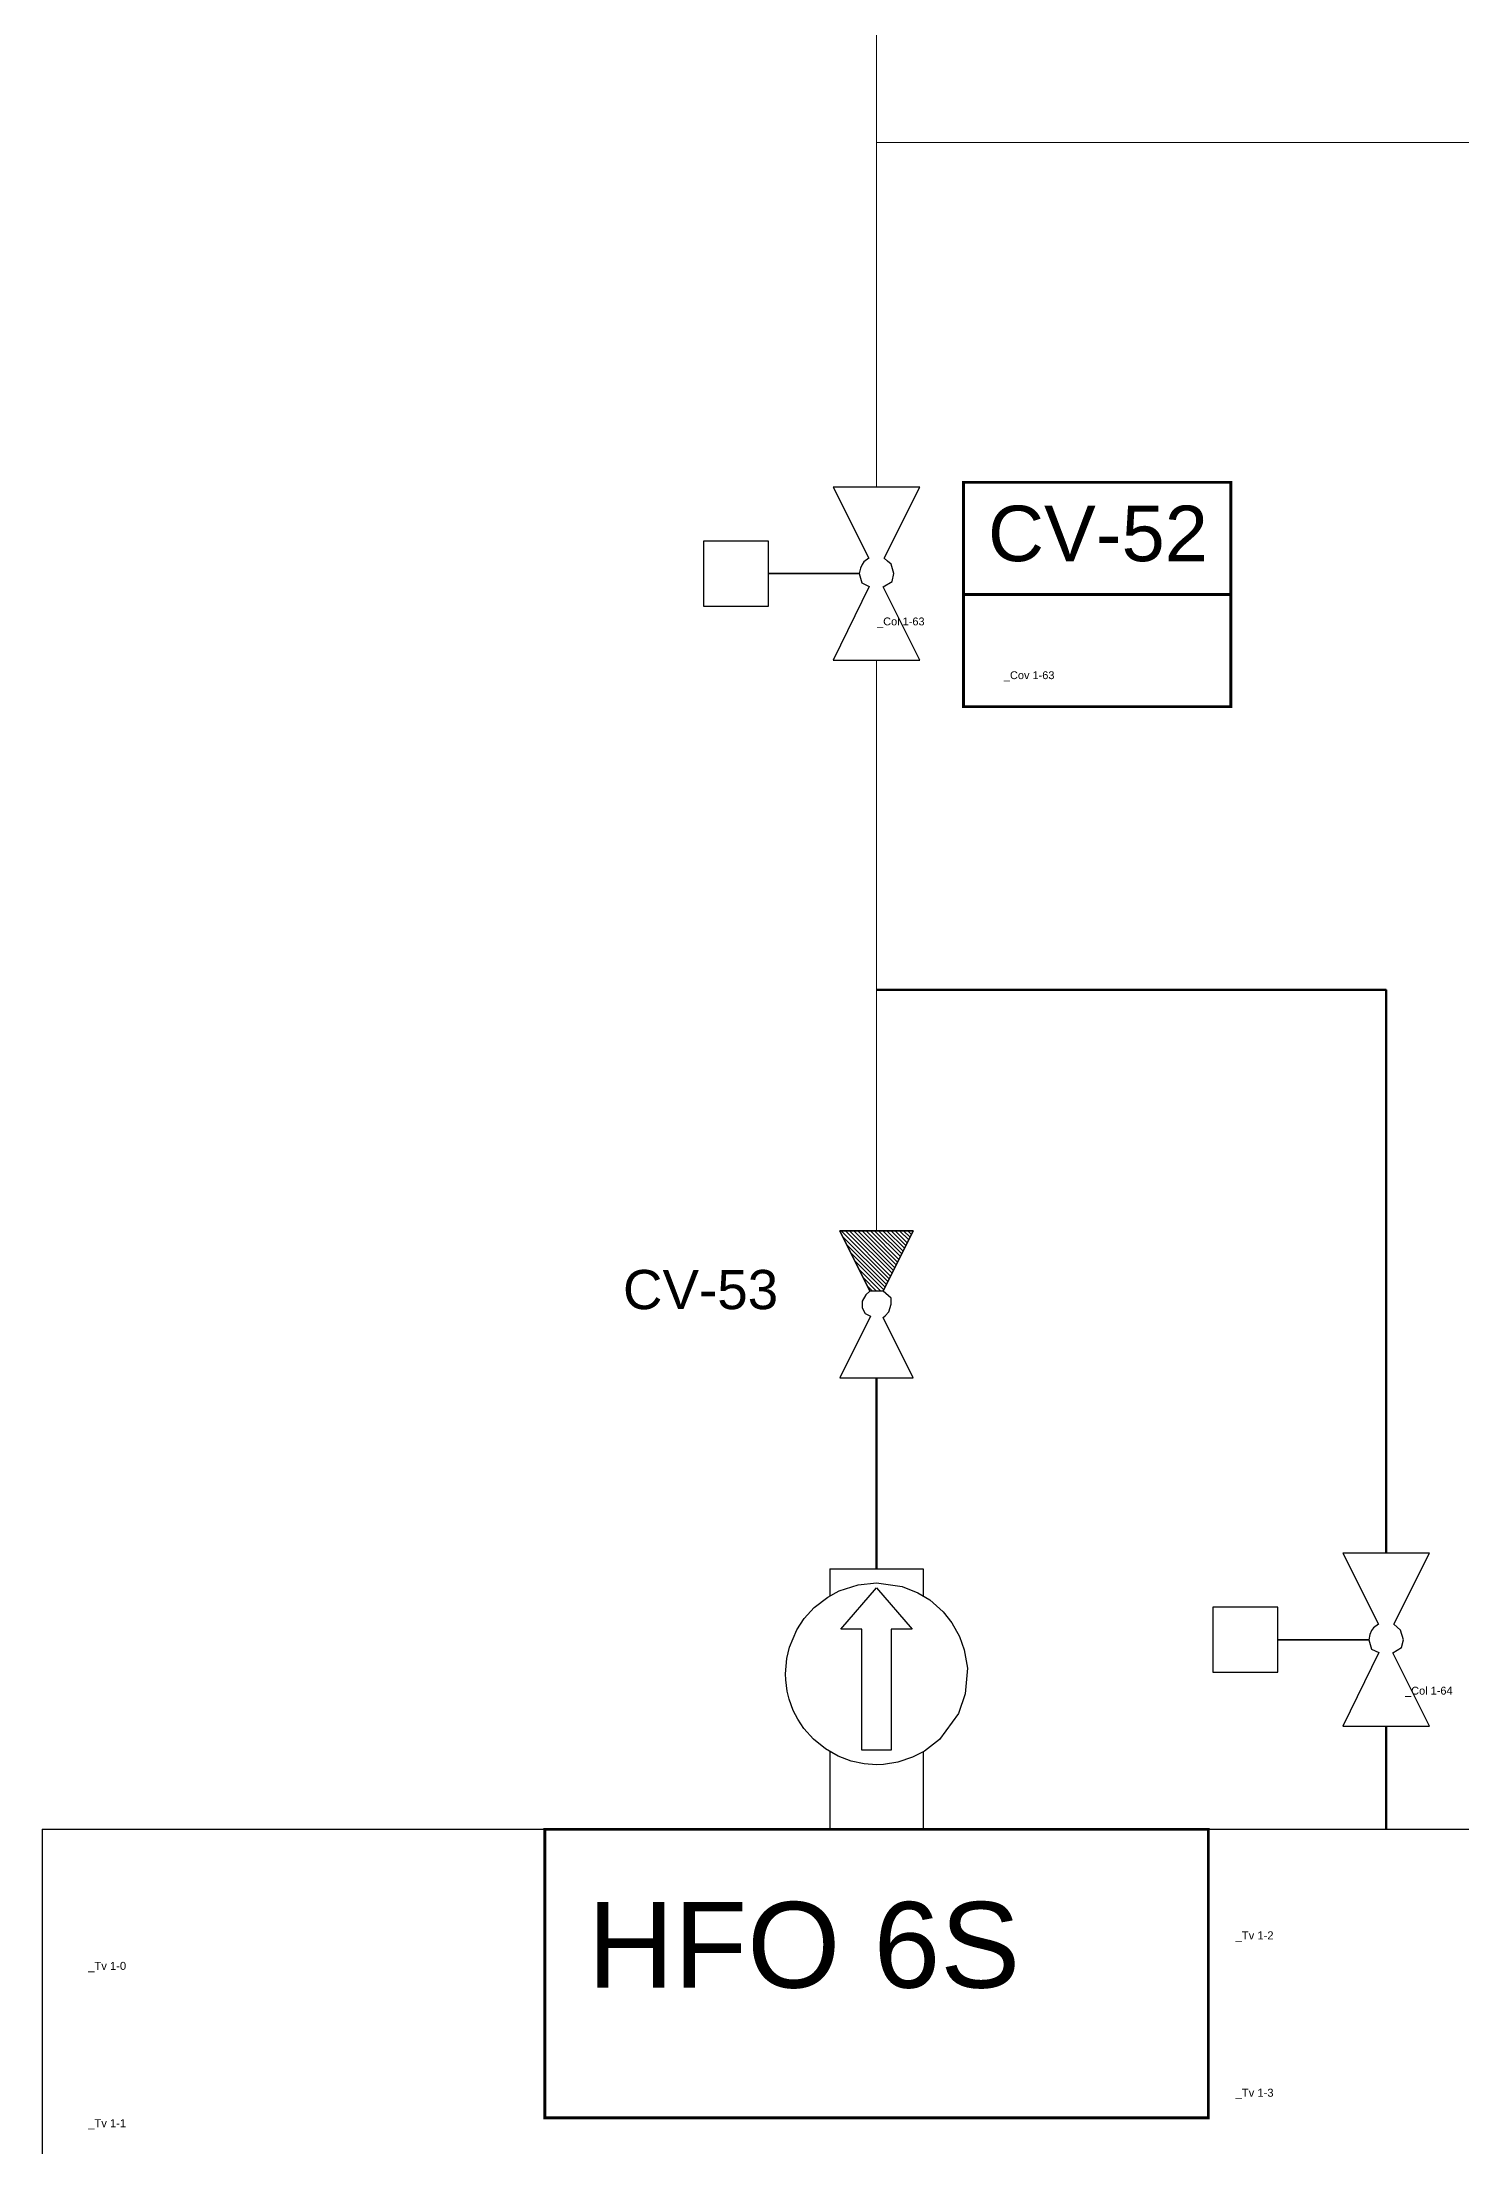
# Model space of a CAD drawing. Header units: millimetres. Extents: x 14456 to 25181, y 36625 to 39656.
# Drawn here: x 20054 to 20489, y 37343 to 37988 of the extents above; entities that cross this region are included whole.
import ezdxf

# ---------------------------------------------------------------- set-up
doc = ezdxf.new("R2010")
doc.units = ezdxf.units.MM
for name, color, linetype in [('Ballast', 80, 'Continuous'), ('Control valve', 11, 'Continuous'), ('Free values', 211, 'Continuous'), ('Objects not controlled', 40, 'Continuous'), ('Pumps', 130, 'Continuous'), ('Side tanks', 120, 'Continuous'), ('TEKST', 7, 'Continuous')]:
    doc.layers.add(name, color=color, linetype=linetype)
doc.layers.add('HFO lines', color=221, linetype='Continuous', lineweight=100)
doc.styles.add('Arial', font='arial.ttf', dxfattribs={"height": 50})
doc.styles.get("Standard").update_dxf_attribs({"font": 'arial.ttf'})

msp = doc.modelspace()

# ---------------------------------------------------------------- hatches: boundary and pattern name
at = {"layer": 'Objects not controlled'}
h = msp.add_hatch(dxfattribs=at)
h.set_pattern_fill('ANSI31', color=256, scale=7.2105, angle=-270)
h.set_pattern_definition([(135, (19663.0952, 35352.3234), (-0.63732418, -0.63732418), [])])
h.paths.add_polyline_path([(20298.53, 37623.94), (20307.77, 37605.46), (20311.79, 37605.46), (20321.03, 37623.94)])

# ---------------------------------------------------------------- linework, layer by layer
at = {"layer": 'Control valve'}
for points in [[(20323.03, 37851.61), (20296.53, 37851.61), (20307.41, 37829.86), (20305.91, 37828.74), (20305.33, 37827.93), (20304.83, 37826.74), (20304.48, 37825.12), (20276.66, 37825.12), (20276.66, 37835.05), (20256.79, 37835.05), (20256.79, 37815.18), (20276.66, 37815.18), (20276.66, 37825.12), (20304.48, 37825.12), (20305.3, 37822.28), (20307.52, 37821.17), (20296.53, 37798.62), (20323.03, 37798.62), (20311.81, 37821.07), (20314.52, 37822.75), (20315.08, 37825.12), (20314.22, 37828.02), (20313.18, 37828.94), (20312.15, 37829.86)], [(20478.98, 37525.24), (20452.48, 37525.24), (20463.36, 37503.48), (20461.86, 37502.37), (20461.28, 37501.55), (20460.77, 37500.36), (20460.43, 37498.74), (20432.61, 37498.74), (20432.61, 37508.68), (20412.74, 37508.68), (20412.74, 37488.8), (20432.61, 37488.8), (20432.61, 37498.74), (20460.43, 37498.74), (20461.25, 37495.9), (20463.47, 37494.8), (20452.48, 37472.24), (20478.98, 37472.24), (20467.75, 37494.69), (20470.47, 37496.37), (20471.03, 37498.74), (20470.16, 37501.64), (20469.13, 37502.56), (20468.1, 37503.48)]]:
    msp.add_lwpolyline(points, close=True, dxfattribs=at)
at = {"layer": 'HFO lines', "linetype": 'Continuous', "lineweight": 20}
for points in [[(20309.78, 38053.75), (20309.78, 37851.61)], [(21819.46, 37957.11), (20309.78, 37957.11)], [(20309.78, 37798.62), (20309.78, 37623.94), (20309.78, 37623.94)]]:
    msp.add_lwpolyline(points, dxfattribs=at)
at = {"layer": 'HFO lines'}
for points in [[(20309.78, 37697.65), (20465.73, 37697.65), (20465.73, 37525.24)], [(20309.78, 37578.94), (20309.78, 37520.44)], [(20465.73, 37472.24), (20465.73, 37440.71)]]:
    msp.add_lwpolyline(points, dxfattribs=at)
at = {"layer": 'Objects not controlled'}
msp.add_lwpolyline([(20321.03, 37623.94), (20298.53, 37623.94), (20307.77, 37605.46), (20306.54, 37604.32), (20305.39, 37602.43), (20305.42, 37600.34), (20306.26, 37598.63), (20307.95, 37597.79), (20298.53, 37578.94), (20321.03, 37578.94), (20311.79, 37597.42), (20312.41, 37597.87), (20313.53, 37599.13), (20314.28, 37601.44), (20314.28, 37603.26), (20312.66, 37604.7), (20311.79, 37605.46), (20312.94, 37607.75), (20314.68, 37611.25), (20316.41, 37614.7), (20321.03, 37623.94)], dxfattribs=at)
msp.add_lwpolyline([(20311.79, 37605.46), (20307.77, 37605.46), (20298.53, 37623.94), (20321.03, 37623.94), (20311.79, 37605.46)], close=True, dxfattribs=at)
at = {"layer": 'Pumps'}
msp.add_lwpolyline([(20309.78, 37460.47), (20305.97, 37460.74), (20302.04, 37461.57), (20298.06, 37463.06), (20294.12, 37465.3), (20290.43, 37468.29), (20287.55, 37471.55), (20285.67, 37474.39), (20284.29, 37477.11), (20283.03, 37480.58), (20282.46, 37482.95), (20282, 37486.43), (20281.87, 37488.32), (20282.33, 37492.98), (20283.16, 37496.49), (20285.37, 37501.73), (20287.67, 37505.25), (20290.67, 37508.58), (20294.82, 37511.81), (20298.36, 37513.72), (20304.16, 37515.59), (20309.78, 37516.17), (20317.57, 37515.06), (20322.42, 37513.14), (20326.06, 37510.91), (20330.17, 37507.28), (20332.87, 37503.88), (20335.17, 37499.75), (20336.64, 37495.69), (20337.57, 37490.08), (20336.94, 37482.17), (20334.85, 37476.2), (20329.03, 37468.2), (20324.41, 37464.63), (20320.82, 37462.76), (20316.34, 37461.26), (20311.87, 37460.55), (20309.78, 37460.47)], close=True, dxfattribs=at)
for points in [[(20295.52, 37520.44), (20295.52, 37512.19)], [(20295.52, 37520.44), (20324.04, 37520.44)], [(20305.25, 37464.95), (20305.25, 37501.94), (20298.85, 37501.94), (20309.78, 37514.61), (20320.7, 37501.94), (20314.3, 37501.94), (20314.3, 37464.95), (20305.25, 37464.95)], [(20324.04, 37520.44), (20324.04, 37512.15)], [(20295.52, 37464.5), (20295.52, 37440.71)], [(20324.04, 37464.43), (20324.04, 37440.71)], [(20295.52, 37440.71), (20324.04, 37440.71)]]:
    msp.add_lwpolyline(points, dxfattribs=at)
at = {"layer": 'Side tanks', "const_width": 0.875}
for points in [[(20418.2, 37853.06), (20336.39, 37853.06), (20336.39, 37818.73), (20418.2, 37818.73), (20418.2, 37853.06)], [(20418.2, 37818.73), (20336.39, 37818.73), (20336.39, 37784.39), (20418.2, 37784.39), (20418.2, 37818.73)], [(20411.34, 37440.71), (20208.22, 37440.71), (20208.22, 37352.36), (20411.34, 37352.36), (20411.34, 37440.71)]]:
    msp.add_lwpolyline(points, dxfattribs=at)
at = {"layer": 'Side tanks'}
for points in [[(20054.38, 37440.71), (20054.38, 37092.37), (20542.18, 37092.37), (20542.18, 37440.71)], [(20054.38, 37440.71), (20542.18, 37440.71)]]:
    msp.add_lwpolyline(points, dxfattribs=at)

# ---------------------------------------------------------------- texts
at = {"layer": 'Ballast', "linetype": 'Continuous', "style": 'Arial'}
for s, p in [('_Col 1-63', (20309.94, 37809.28)), ('_Cov 1-63', (20348.76, 37792.82)), ('_Col 1-64', (20471.54, 37481.95))]:
    msp.add_text(s, height=2.4, dxfattribs=at).set_placement(p)
at = {"layer": 'Ballast', "linetype": 'Continuous', "width": 60.9533, "attachment_point": 1, "style": 'Arial'}
for s, insert, char_height in [('CV-52', (20343.89, 37845.92), 17), ('CV-53', (20232.16, 37611.95), 12)]:
    msp.add_mtext(s, dxfattribs=dict(at, insert=insert, char_height=char_height))
at = {"layer": 'Free values', "linetype": 'Continuous', "style": 'Arial'}
for s, p in [('_Tv 1-2', (20419.69, 37407.01, -0.02)), ('_Tv 1-0', (20068.5, 37397.68, -0.02)), ('_Tv 1-3', (20419.69, 37358.84, -0.02)), ('_Tv 1-1', (20068.5, 37349.52, -0.02))]:
    msp.add_text(s, height=2.45, dxfattribs=at).set_placement(p)
at = {"layer": 'TEKST', "insert": (20221.3, 37418.47), "char_height": 26.25, "attachment_point": 1}
msp.add_mtext_dynamic_manual_height_columns('HFO 6S', width=1005.08, gutter_width=12.5, heights=[0], dxfattribs=at)

doc.saveas('drawing.dxf')
